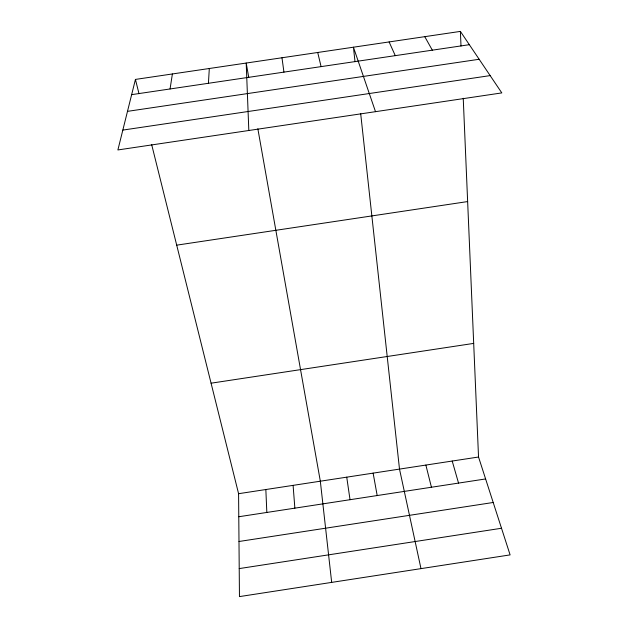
<?xml version="1.0" encoding="UTF-8"?>
<svg xmlns="http://www.w3.org/2000/svg" width="628" height="628" viewBox="0 0 628 628"><rect width="100%" height="100%" fill="white"/><g stroke="black" fill="none" stroke-linecap="round" stroke-linejoin="round"><path stroke-width="0.94" d="M208.425 83.288L209.312 68.499M170.055 88.972L172.394 73.955M135.436 79.418L117.891 149.951L501.811 92.905L460.387 31.4L135.436 79.418L138.992 93.698M238.585 493.694L478.536 457.019L510.109 554.893L239.456 596.6L238.585 493.694L151.654 144.55M238.781 516.742L485.609 478.944M238.993 541.493L493.2 502.486M239.221 568.591L501.513 528.258M211.071 383.19L473.693 343.398M176.703 245.156L467.64 201.572M131.644 94.647L469.336 44.69M127.492 111.36L479.156 59.268M122.829 130.09L490.154 75.603M424.764 36.667L432.323 50.169M389.109 41.935L395.279 55.649M375.505 111.674L353.431 47.202L355.016 61.74M452.207 461.038L458.534 483.089M425.87 465.065L431.436 487.242M317.713 52.485L321.089 66.623M420.988 568.63L399.502 469.1L360.668 113.495M373.126 473.127L377.185 495.547M248.759 77.456L246.2 63.051L248.821 130.498M257.849 128.771L320.327 481.205L331.678 582.391M346.735 477.162L350.031 499.707M281.972 57.76L283.942 72.118M293.095 485.365L294.862 508.154M460.387 31.4L461.007 46.056M463.236 98.258L478.536 457.019M265.848 489.534L266.829 512.448"/></g></svg>
